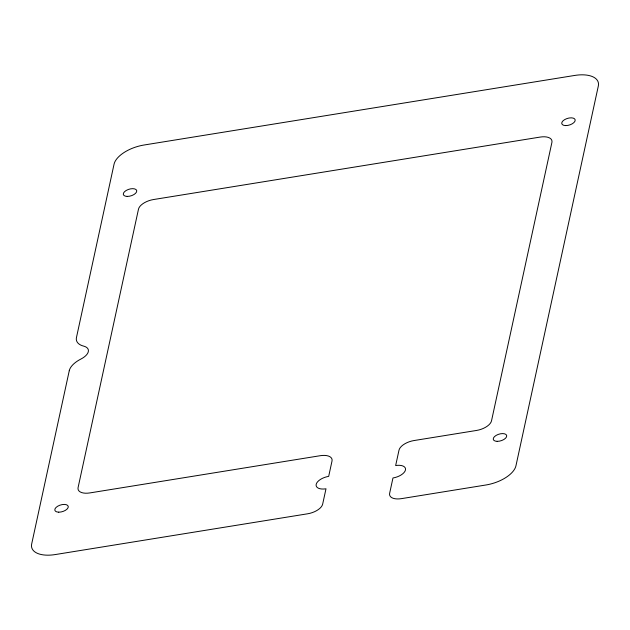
<?xml version="1.0" encoding="UTF-8"?>
<svg xmlns="http://www.w3.org/2000/svg" width="630" height="630" viewBox="0 0 630 630"><rect width="100%" height="100%" fill="white"/><g stroke="black" fill="none" stroke-linecap="round" stroke-linejoin="round"><path stroke-width="0.94" d="M69.261 370.724L31.681 543.973A27.901 13.821 -17 0 0 55.235 554.565L307.645 513.789A13.947 6.914 -17 0 0 322.654 504.165L325.993 488.793A11.623 5.757 -17 0 1 316.173 484.383A11.623 5.757 -17 0 1 328.687 476.367L332.018 460.995A13.947 6.914 -17 0 0 320.245 455.703L89.862 492.92A13.947 6.914 -17 0 1 78.081 487.62L138.482 209.168A13.947 6.914 -17 0 1 153.492 199.545L540.138 137.08A13.947 6.914 -17 0 1 551.919 142.38L491.518 420.832A13.947 6.914 -17 0 1 476.508 430.455L414.005 440.551A13.947 6.914 -17 0 0 398.995 450.174L395.656 465.546A11.623 5.757 -17 0 1 405.468 469.956A11.623 5.757 -17 0 1 392.962 477.981L389.631 493.345A13.947 6.914 -17 0 0 401.404 498.645L485.935 484.99A27.901 13.821 -17 0 0 515.962 465.743L598.319 86.026A27.901 13.821 -17 0 0 574.765 75.435L144.065 145.01A27.901 13.821 -17 0 0 114.038 164.257L76.466 337.507A23.247 11.521 -17 0 0 83.719 346.138A14.766 7.316 -17 0 1 80.924 359.037A23.247 11.521 -17 0 0 69.261 370.724M127.213 196.418A6.977 3.457 -17 0 0 136.734 190.685A6.977 3.457 -17 0 0 126.118 190.504A6.977 3.457 -17 0 0 127.213 196.418M565.653 125.59A6.977 3.457 -17 0 0 575.174 119.857A6.977 3.457 -17 0 0 564.559 119.676A6.977 3.457 -17 0 0 565.653 125.59M58.732 512.174A6.977 3.457 -17 0 0 68.253 506.441A6.977 3.457 -17 0 0 57.629 506.26A6.977 3.457 -17 0 0 58.732 512.174M497.172 441.347A6.977 3.457 -17 0 0 506.693 435.613A6.977 3.457 -17 0 0 496.07 435.432A6.977 3.457 -17 0 0 497.172 441.347"/></g></svg>
